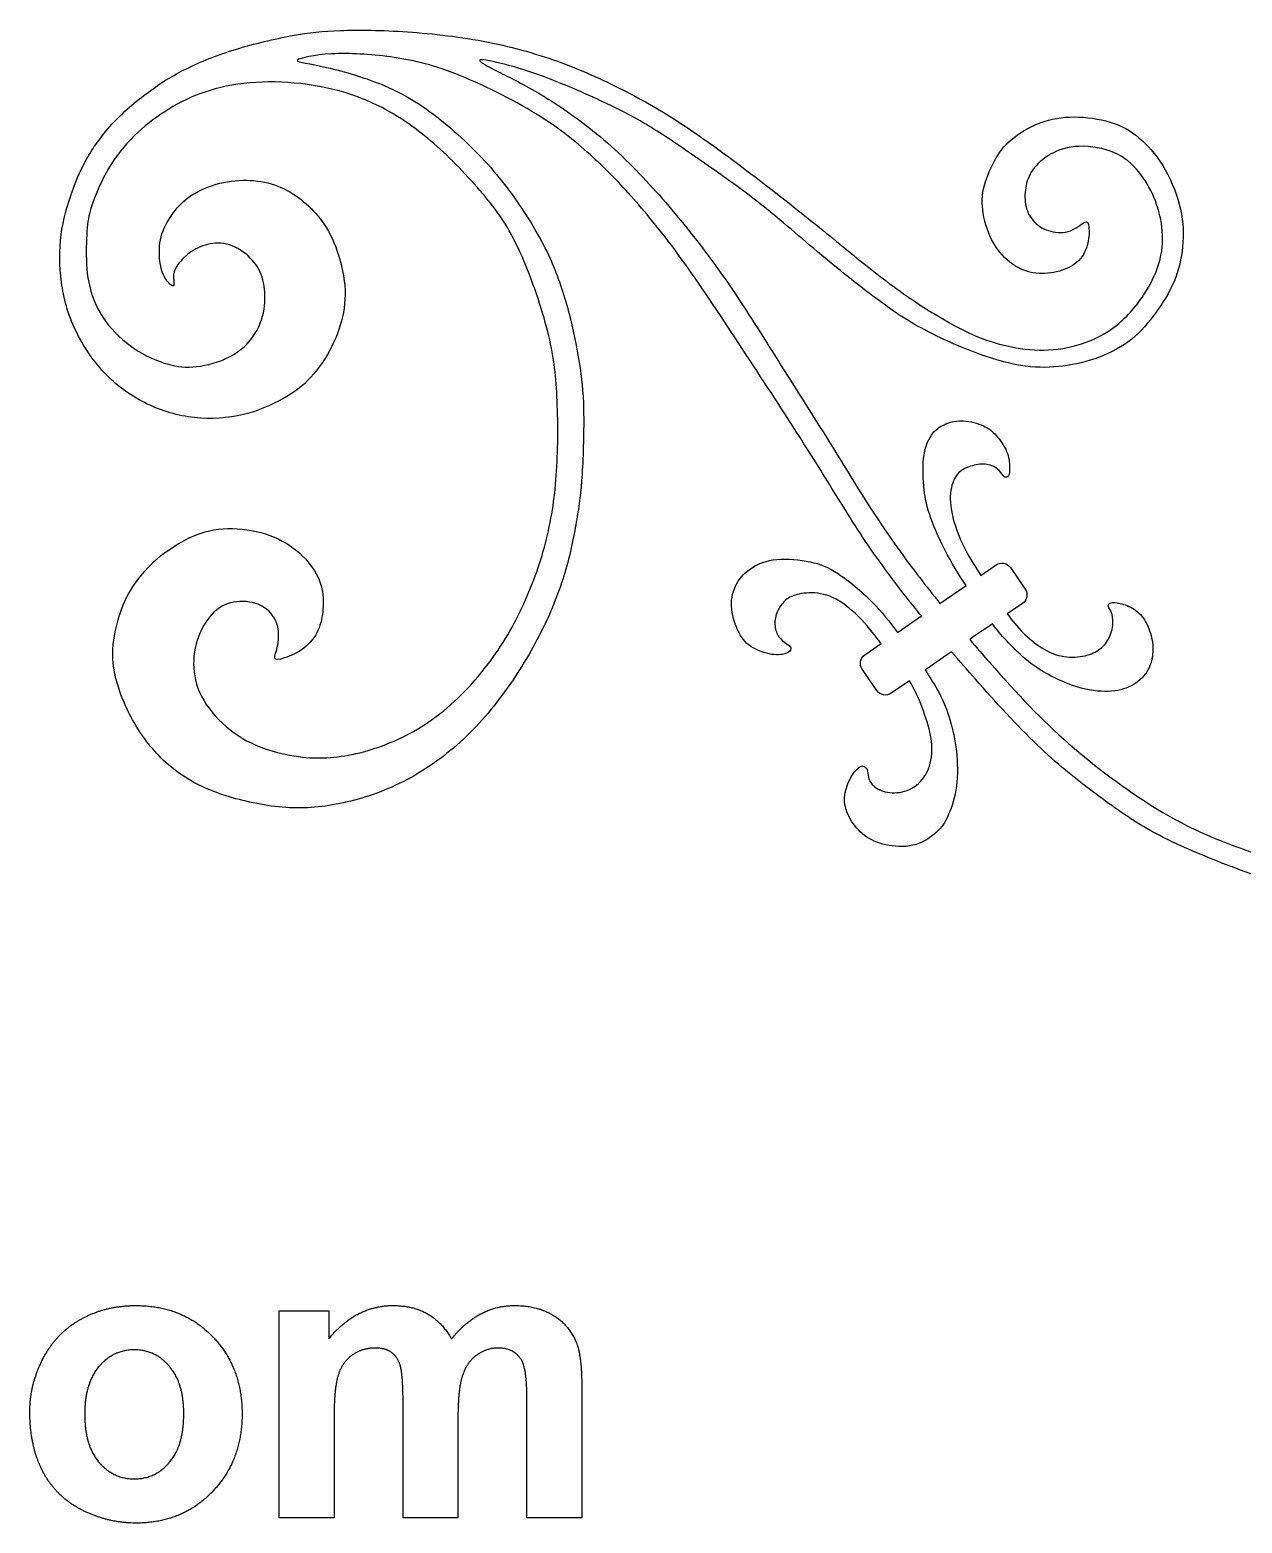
# Model space of a CAD drawing. Header units: millimetres. Extents: x -70 to 70, y -54 to 62.
# Drawn here: x 31.62 to 48.54, y -52.61 to -31.76 of the extents above; entities that cross this region are included whole.
import ezdxf

# ---------------------------------------------------------------- set-up
doc = ezdxf.new("R2010")
doc.units = ezdxf.units.MM
doc.header["$MEASUREMENT"] = 0
doc.layers.add('Default', color=18, linetype='Continuous')

msp = doc.modelspace()

# ---------------------------------------------------------------- linework, layer by layer
at = {"color": 5, "linetype": 'Continuous'}
for p, q in [((45.311, -39.271), (45.515, -39.569)), ((43.733, -40.175), (44.068, -39.945)), ((43.443, -40.986), (43.239, -40.688)), ((43.899, -40.85), (43.645, -41.024))]:
    msp.add_line(p, q, dxfattribs=at)
for points, knots in [([(44.068, -39.945), (44.055, -39.93), (44.045, -39.918), (44.032, -39.902), (43.788, -39.6), (43.562, -39.305), (43.361, -39.013), (43.16, -38.722), (42.985, -38.435), (42.817, -38.164), (42.65, -37.893), (42.49, -37.637), (42.276, -37.304), (42.062, -36.971), (41.793, -36.56), (41.519, -36.143), (41.245, -35.727), (40.966, -35.304), (40.715, -34.958), (40.464, -34.612), (40.241, -34.342), (40.047, -34.121), (39.852, -33.901), (39.685, -33.729), (39.48, -33.541), (39.275, -33.354), (39.032, -33.15), (38.693, -32.941), (38.355, -32.732), (37.92, -32.517), (37.566, -32.379), (37.213, -32.242), (36.939, -32.181), (36.656, -32.142), (36.373, -32.103), (36.079, -32.086), (35.834, -32.099), (35.589, -32.113), (35.392, -32.158), (35.358, -32.185), (35.325, -32.212), (35.456, -32.223), (35.678, -32.269), (35.899, -32.316), (36.211, -32.4), (36.486, -32.508), (36.761, -32.617), (36.998, -32.749), (37.254, -32.942), (37.51, -33.134), (37.785, -33.387), (38.012, -33.64), (38.239, -33.893), (38.419, -34.147), (38.564, -34.375), (38.709, -34.603), (38.82, -34.805), (38.914, -35.026), (39.008, -35.247), (39.086, -35.488), (39.148, -35.726), (39.21, -35.964), (39.256, -36.199), (39.323, -36.617), (39.345, -36.801), (39.351, -37.072), (39.356, -37.343), (39.346, -37.702), (39.33, -37.964), (39.313, -38.227), (39.29, -38.393), (39.255, -38.597), (39.221, -38.801), (39.175, -39.043), (39.103, -39.294), (39.031, -39.545), (38.933, -39.804), (38.803, -40.075), (38.673, -40.347), (38.51, -40.629), (38.321, -40.902), (38.132, -41.174), (37.916, -41.437), (37.673, -41.664), (37.43, -41.892), (37.159, -42.086), (36.605, -42.378), (36.322, -42.478), (36.049, -42.542), (35.777, -42.606), (35.515, -42.635), (35.245, -42.622), (34.976, -42.609), (34.698, -42.554), (34.452, -42.483), (34.206, -42.412), (33.992, -42.326), (33.797, -42.202), (33.602, -42.079), (33.427, -41.919), (33.279, -41.732), (33.13, -41.544), (33.01, -41.329), (32.924, -41.122), (32.838, -40.915), (32.788, -40.716), (32.779, -40.537), (32.77, -40.359), (32.801, -40.2), (32.839, -40.054), (32.877, -39.909), (32.922, -39.776), (33, -39.636), (33.077, -39.496), (33.188, -39.349), (33.428, -39.111), (33.558, -39.02), (33.692, -38.94), (33.827, -38.86), (33.967, -38.791), (34.128, -38.755), (34.29, -38.719), (34.474, -38.716), (34.651, -38.742), (34.828, -38.767), (34.998, -38.82), (35.144, -38.899), (35.29, -38.977), (35.412, -39.081), (35.503, -39.191), (35.595, -39.3), (35.655, -39.416), (35.687, -39.527), (35.718, -39.638), (35.721, -39.745), (35.713, -39.849), (35.705, -39.952), (35.687, -40.053), (35.643, -40.147), (35.6, -40.241), (35.533, -40.327), (35.446, -40.394), (35.36, -40.46), (35.255, -40.506), (35.177, -40.532), (35.1, -40.558), (35.049, -40.564), (35.041, -40.534), (35.032, -40.505), (35.065, -40.44), (35.082, -40.35), (35.1, -40.26), (35.101, -40.144), (35.029, -39.942), (34.956, -39.856), (34.855, -39.804), (34.753, -39.752), (34.624, -39.734), (34.507, -39.747), (34.391, -39.76), (34.287, -39.804), (34.196, -39.889), (34.104, -39.974), (34.025, -40.101), (33.974, -40.237), (33.923, -40.373), (33.9, -40.519), (33.919, -40.819), (33.96, -40.973), (34.048, -41.123), (34.136, -41.273), (34.27, -41.419), (34.416, -41.534), (34.561, -41.65), (34.72, -41.735), (34.92, -41.803), (35.12, -41.872), (35.361, -41.924), (35.619, -41.927), (35.878, -41.931), (36.152, -41.886), (36.437, -41.793), (36.722, -41.7), (37.017, -41.559), (37.295, -41.349), (37.573, -41.14), (37.835, -40.861), (38.045, -40.58), (38.254, -40.299), (38.411, -40.015), (38.541, -39.72), (38.671, -39.425), (38.775, -39.119), (38.847, -38.813), (38.919, -38.506), (38.959, -38.199), (38.978, -37.858), (38.997, -37.517), (38.994, -37.142), (38.975, -36.824), (38.957, -36.506), (38.922, -36.245), (38.834, -35.912), (38.745, -35.579), (38.603, -35.174), (38.467, -34.872), (38.331, -34.569), (38.202, -34.37), (38.015, -34.139), (37.828, -33.907), (37.583, -33.643), (37.347, -33.428), (37.11, -33.212), (36.882, -33.045), (36.661, -32.917), (36.44, -32.79), (36.227, -32.702), (36.005, -32.636), (35.783, -32.57), (35.551, -32.527), (35.313, -32.506), (35.075, -32.485), (34.831, -32.486), (34.606, -32.512), (34.382, -32.538), (34.178, -32.589), (33.996, -32.656), (33.814, -32.724), (33.654, -32.809), (33.504, -32.906), (33.353, -33.002), (33.212, -33.111), (33.079, -33.243), (32.946, -33.374), (32.821, -33.53), (32.721, -33.698), (32.621, -33.866), (32.546, -34.046), (32.501, -34.172), (32.456, -34.297), (32.44, -34.368), (32.427, -34.482), (32.415, -34.596), (32.407, -34.753), (32.409, -34.915), (32.411, -35.077), (32.424, -35.245), (32.473, -35.411), (32.522, -35.576), (32.606, -35.741), (32.721, -35.885), (32.836, -36.029), (32.982, -36.153), (33.135, -36.248), (33.288, -36.342), (33.449, -36.407), (33.591, -36.442), (33.732, -36.477), (33.855, -36.481), (34.004, -36.457), (34.152, -36.433), (34.328, -36.381), (34.47, -36.294), (34.613, -36.207), (34.722, -36.084), (34.862, -35.828), (34.892, -35.694), (34.901, -35.567), (34.909, -35.44), (34.896, -35.32), (34.863, -35.217), (34.83, -35.114), (34.777, -35.027), (34.698, -34.949), (34.619, -34.87), (34.514, -34.799), (34.408, -34.766), (34.302, -34.733), (34.196, -34.737), (34.102, -34.759), (34.007, -34.781), (33.925, -34.82), (33.851, -34.876), (33.777, -34.932), (33.711, -35.006), (33.673, -35.064), (33.635, -35.122), (33.625, -35.166), (33.627, -35.218), (33.629, -35.269), (33.643, -35.33), (33.624, -35.337), (33.605, -35.344), (33.551, -35.298), (33.513, -35.235), (33.474, -35.171), (33.449, -35.091), (33.437, -34.989), (33.425, -34.887), (33.425, -34.765), (33.454, -34.653), (33.482, -34.541), (33.54, -34.44), (33.603, -34.349), (33.667, -34.257), (33.736, -34.175), (33.839, -34.101), (33.943, -34.026), (34.081, -33.96), (34.222, -33.919), (34.363, -33.878), (34.507, -33.862), (34.645, -33.864), (34.783, -33.866), (34.915, -33.887), (35.037, -33.928), (35.158, -33.969), (35.269, -34.031), (35.37, -34.105), (35.47, -34.18), (35.561, -34.266), (35.644, -34.366), (35.726, -34.465), (35.801, -34.578), (35.866, -34.733), (35.932, -34.888), (35.988, -35.085), (36.01, -35.266), (36.033, -35.446), (36.021, -35.609), (35.986, -35.768), (35.951, -35.927), (35.891, -36.083), (35.808, -36.237), (35.725, -36.39), (35.617, -36.542), (35.499, -36.66), (35.381, -36.778), (35.253, -36.863), (35.092, -36.946), (34.932, -37.029), (34.739, -37.11), (34.521, -37.152), (34.303, -37.195), (34.06, -37.199), (33.831, -37.165), (33.602, -37.13), (33.386, -37.056), (33.184, -36.948), (32.982, -36.84), (32.793, -36.697), (32.627, -36.512), (32.461, -36.326), (32.317, -36.098), (32.221, -35.874), (32.124, -35.649), (32.076, -35.426), (32.053, -35.203), (32.031, -34.979), (32.036, -34.754), (32.07, -34.545), (32.104, -34.336), (32.169, -34.143), (32.225, -33.988), (32.282, -33.833), (32.329, -33.716), (32.496, -33.423), (32.615, -33.247), (32.767, -33.082), (32.919, -32.916), (33.103, -32.76), (33.276, -32.632), (33.45, -32.504), (33.612, -32.403), (33.807, -32.306), (34.002, -32.209), (34.229, -32.117), (34.49, -32.037), (34.75, -31.957), (35.044, -31.889), (35.282, -31.845), (35.521, -31.802), (35.705, -31.781), (36.211, -31.764), (36.534, -31.767), (36.893, -31.792), (37.251, -31.816), (37.647, -31.862), (38.017, -31.935), (38.386, -32.008), (38.73, -32.108), (39.048, -32.225), (39.366, -32.343), (39.658, -32.479), (39.945, -32.626), (40.231, -32.774), (40.513, -32.934), (40.877, -33.183), (41.241, -33.432), (41.687, -33.77), (42.38, -34.309), (42.628, -34.511), (42.881, -34.717), (43.134, -34.924), (43.393, -35.134), (43.623, -35.307), (43.854, -35.479), (44.057, -35.613), (44.248, -35.729), (44.438, -35.845), (44.617, -35.943), (44.781, -36.017), (44.946, -36.09), (45.097, -36.14), (45.26, -36.176), (45.423, -36.213), (45.599, -36.238), (45.775, -36.235), (45.951, -36.232), (46.128, -36.202), (46.301, -36.146), (46.473, -36.089), (46.642, -36.007), (46.794, -35.885), (46.947, -35.762), (47.083, -35.599), (47.187, -35.438), (47.291, -35.278), (47.361, -35.119), (47.398, -34.966), (47.436, -34.813), (47.44, -34.666), (47.423, -34.521), (47.406, -34.376), (47.367, -34.233), (47.312, -34.101), (47.256, -33.97), (47.184, -33.848), (47.097, -33.742), (47.009, -33.635), (46.905, -33.543), (46.761, -33.48), (46.616, -33.417), (46.431, -33.384), (46.27, -33.39), (46.11, -33.395), (45.975, -33.44), (45.866, -33.501), (45.758, -33.563), (45.675, -33.64), (45.62, -33.72), (45.565, -33.8), (45.536, -33.883), (45.522, -33.969), (45.507, -34.056), (45.507, -34.147), (45.527, -34.23), (45.547, -34.314), (45.588, -34.39), (45.647, -34.45), (45.706, -34.51), (45.783, -34.553), (45.872, -34.576), (45.96, -34.6), (46.059, -34.602), (46.146, -34.569), (46.232, -34.536), (46.305, -34.467), (46.347, -34.448), (46.389, -34.429), (46.399, -34.461), (46.404, -34.518), (46.409, -34.575), (46.409, -34.657), (46.39, -34.742), (46.37, -34.827), (46.331, -34.915), (46.263, -34.984), (46.195, -35.052), (46.097, -35.101), (45.992, -35.132), (45.887, -35.162), (45.774, -35.173), (45.663, -35.16), (45.552, -35.146), (45.441, -35.107), (45.339, -35.036), (45.237, -34.964), (45.143, -34.86), (45.072, -34.736), (45.001, -34.611), (44.952, -34.465), (44.93, -34.329), (44.907, -34.193), (44.912, -34.066), (44.946, -33.933), (44.981, -33.8), (45.046, -33.662), (45.112, -33.55), (45.179, -33.437), (45.248, -33.35), (45.36, -33.265), (45.471, -33.179), (45.625, -33.094), (45.781, -33.043), (45.936, -32.992), (46.093, -32.974), (46.261, -32.981), (46.429, -32.987), (46.609, -33.018), (46.759, -33.071), (46.91, -33.124), (47.031, -33.201), (47.147, -33.308), (47.263, -33.414), (47.376, -33.551), (47.471, -33.719), (47.565, -33.886), (47.643, -34.084), (47.683, -34.268), (47.724, -34.453), (47.727, -34.624), (47.695, -34.957), (47.66, -35.119), (47.595, -35.275), (47.529, -35.43), (47.433, -35.58), (47.334, -35.717), (47.234, -35.853), (47.132, -35.975), (47.002, -36.08), (46.872, -36.184), (46.714, -36.271), (46.383, -36.396), (46.21, -36.435), (46.042, -36.457), (45.874, -36.479), (45.71, -36.483), (45.52, -36.458), (45.33, -36.432), (45.114, -36.377), (44.865, -36.287), (44.615, -36.196), (44.332, -36.069), (44.104, -35.948), (43.877, -35.828), (43.706, -35.714), (43.244, -35.372), (42.954, -35.144), (42.67, -34.907), (42.386, -34.67), (42.108, -34.423), (41.822, -34.197), (41.536, -33.971), (41.241, -33.767), (40.994, -33.594), (40.746, -33.422), (40.546, -33.282), (40.338, -33.153), (40.129, -33.024), (39.912, -32.905), (39.64, -32.777), (39.369, -32.649), (39.042, -32.51), (38.789, -32.416), (38.536, -32.321), (38.356, -32.271), (38.042, -32.194), (37.909, -32.168), (37.9, -32.188), (37.891, -32.207), (38.008, -32.272), (38.165, -32.351), (38.321, -32.431), (38.519, -32.525), (38.764, -32.672), (39.009, -32.819), (39.302, -33.019), (39.581, -33.253), (39.859, -33.487), (40.122, -33.753), (40.364, -34.023), (40.605, -34.293), (40.825, -34.566), (41.018, -34.819), (41.211, -35.073), (41.376, -35.308), (41.556, -35.582), (41.736, -35.855), (41.93, -36.166), (42.152, -36.519), (42.375, -36.872), (42.627, -37.265), (42.886, -37.685), (43.145, -38.105), (43.411, -38.551), (43.778, -39.057), (43.945, -39.288), (44.133, -39.53), (44.325, -39.77)], [41.941873, 41.941873, 41.941873, 41.941873, 41.946752, 41.946752, 41.946752, 41.95163, 41.95163, 41.95163, 41.956508, 41.956508, 41.956508, 41.961386, 41.961386, 41.961386, 41.966264, 41.966264, 41.966264, 41.971142, 41.971142, 41.971142, 41.97602, 41.97602, 41.97602, 41.980898, 41.980898, 41.980898, 41.985776, 41.985776, 41.985776, 41.990654, 41.990654, 41.990654, 41.995532, 41.995532, 41.995532, 42.00041, 42.00041, 42.00041, 42.005288, 42.005288, 42.005288, 42.010166, 42.010166, 42.010166, 42.015044, 42.015044, 42.015044, 42.019922, 42.019922, 42.019922, 42.0248, 42.0248, 42.0248, 42.029678, 42.029678, 42.029678, 42.034556, 42.034556, 42.034556, 42.039434, 42.039434, 42.039434, 42.044313, 42.044313, 42.049191, 42.049191, 42.049191, 42.054069, 42.054069, 42.054069, 42.058947, 42.058947, 42.058947, 42.063825, 42.063825, 42.063825, 42.068703, 42.068703, 42.068703, 42.073581, 42.073581, 42.073581, 42.078459, 42.078459, 42.078459, 42.083337, 42.083337, 42.088215, 42.088215, 42.088215, 42.093093, 42.093093, 42.093093, 42.097971, 42.097971, 42.097971, 42.102849, 42.102849, 42.102849, 42.107727, 42.107727, 42.107727, 42.112605, 42.112605, 42.112605, 42.117483, 42.117483, 42.117483, 42.122361, 42.122361, 42.122361, 42.127239, 42.127239, 42.127239, 42.132117, 42.132117, 42.136995, 42.136995, 42.136995, 42.141874, 42.141874, 42.141874, 42.146752, 42.146752, 42.146752, 42.15163, 42.15163, 42.15163, 42.156508, 42.156508, 42.156508, 42.161386, 42.161386, 42.161386, 42.166264, 42.166264, 42.166264, 42.171142, 42.171142, 42.171142, 42.17602, 42.17602, 42.17602, 42.180898, 42.180898, 42.180898, 42.185776, 42.185776, 42.185776, 42.190654, 42.190654, 42.190654, 42.195532, 42.195532, 42.20041, 42.20041, 42.20041, 42.205288, 42.205288, 42.205288, 42.210166, 42.210166, 42.210166, 42.215044, 42.215044, 42.215044, 42.219922, 42.219922, 42.2248, 42.2248, 42.2248, 42.229678, 42.229678, 42.229678, 42.234556, 42.234556, 42.234556, 42.239435, 42.239435, 42.239435, 42.244313, 42.244313, 42.244313, 42.249191, 42.249191, 42.249191, 42.254069, 42.254069, 42.254069, 42.258947, 42.258947, 42.258947, 42.263825, 42.263825, 42.263825, 42.268703, 42.268703, 42.268703, 42.273581, 42.273581, 42.273581, 42.278459, 42.278459, 42.278459, 42.283337, 42.283337, 42.283337, 42.288215, 42.288215, 42.288215, 42.293093, 42.293093, 42.293093, 42.297971, 42.297971, 42.297971, 42.302849, 42.302849, 42.302849, 42.307727, 42.307727, 42.307727, 42.312605, 42.312605, 42.312605, 42.317483, 42.317483, 42.317483, 42.322361, 42.322361, 42.322361, 42.327239, 42.327239, 42.327239, 42.332117, 42.332117, 42.332117, 42.336996, 42.336996, 42.336996, 42.341874, 42.341874, 42.341874, 42.346752, 42.346752, 42.346752, 42.35163, 42.35163, 42.35163, 42.356508, 42.356508, 42.356508, 42.361386, 42.361386, 42.361386, 42.366264, 42.366264, 42.366264, 42.371142, 42.371142, 42.371142, 42.37602, 42.37602, 42.37602, 42.380898, 42.380898, 42.385776, 42.385776, 42.385776, 42.390654, 42.390654, 42.390654, 42.395532, 42.395532, 42.395532, 42.40041, 42.40041, 42.40041, 42.405288, 42.405288, 42.405288, 42.410166, 42.410166, 42.410166, 42.415044, 42.415044, 42.415044, 42.419922, 42.419922, 42.419922, 42.4248, 42.4248, 42.4248, 42.429678, 42.429678, 42.429678, 42.434557, 42.434557, 42.434557, 42.439435, 42.439435, 42.439435, 42.444313, 42.444313, 42.444313, 42.449191, 42.449191, 42.449191, 42.454069, 42.454069, 42.454069, 42.458947, 42.458947, 42.458947, 42.463825, 42.463825, 42.463825, 42.468703, 42.468703, 42.468703, 42.473581, 42.473581, 42.473581, 42.478459, 42.478459, 42.478459, 42.483337, 42.483337, 42.483337, 42.488215, 42.488215, 42.488215, 42.493093, 42.493093, 42.493093, 42.497971, 42.497971, 42.497971, 42.502849, 42.502849, 42.502849, 42.507727, 42.507727, 42.507727, 42.512605, 42.512605, 42.512605, 42.517483, 42.517483, 42.517483, 42.522361, 42.522361, 42.522361, 42.52724, 42.52724, 42.52724, 42.532118, 42.532118, 42.532118, 42.536996, 42.536996, 42.536996, 42.541874, 42.541874, 42.541874, 42.546752, 42.546752, 42.55163, 42.55163, 42.55163, 42.556508, 42.556508, 42.556508, 42.561386, 42.561386, 42.561386, 42.566264, 42.566264, 42.566264, 42.571142, 42.571142, 42.571142, 42.57602, 42.57602, 42.580898, 42.580898, 42.580898, 42.585776, 42.585776, 42.585776, 42.590654, 42.590654, 42.590654, 42.595532, 42.595532, 42.595532, 42.60041, 42.60041, 42.60041, 42.605288, 42.605288, 42.610166, 42.610166, 42.610166, 42.615044, 42.615044, 42.615044, 42.619922, 42.619922, 42.619922, 42.624801, 42.624801, 42.624801, 42.629679, 42.629679, 42.629679, 42.634557, 42.634557, 42.634557, 42.639435, 42.639435, 42.639435, 42.644313, 42.644313, 42.644313, 42.649191, 42.649191, 42.649191, 42.654069, 42.654069, 42.654069, 42.658947, 42.658947, 42.658947, 42.663825, 42.663825, 42.663825, 42.668703, 42.668703, 42.668703, 42.673581, 42.673581, 42.673581, 42.678459, 42.678459, 42.678459, 42.683337, 42.683337, 42.683337, 42.688215, 42.688215, 42.688215, 42.693093, 42.693093, 42.693093, 42.697971, 42.697971, 42.697971, 42.702849, 42.702849, 42.702849, 42.707727, 42.707727, 42.707727, 42.712605, 42.712605, 42.712605, 42.717483, 42.717483, 42.717483, 42.722362, 42.722362, 42.722362, 42.72724, 42.72724, 42.72724, 42.732118, 42.732118, 42.732118, 42.736996, 42.736996, 42.736996, 42.741874, 42.741874, 42.741874, 42.746752, 42.746752, 42.746752, 42.75163, 42.75163, 42.75163, 42.756508, 42.756508, 42.756508, 42.761386, 42.761386, 42.761386, 42.766264, 42.766264, 42.766264, 42.771142, 42.771142, 42.771142, 42.77602, 42.77602, 42.77602, 42.780898, 42.780898, 42.780898, 42.785776, 42.785776, 42.785776, 42.790654, 42.790654, 42.790654, 42.795532, 42.795532, 42.795532, 42.80041, 42.80041, 42.80041, 42.805288, 42.805288, 42.810166, 42.810166, 42.810166, 42.815044, 42.815044, 42.815044, 42.819923, 42.819923, 42.819923, 42.824801, 42.824801, 42.829679, 42.829679, 42.829679, 42.834557, 42.834557, 42.834557, 42.839435, 42.839435, 42.839435, 42.844313, 42.844313, 42.844313, 42.849191, 42.849191, 42.854069, 42.854069, 42.854069, 42.858947, 42.858947, 42.858947, 42.863825, 42.863825, 42.863825, 42.868703, 42.868703, 42.868703, 42.873581, 42.873581, 42.873581, 42.878459, 42.878459, 42.878459, 42.883337, 42.883337, 42.888215, 42.888215, 42.888215, 42.893093, 42.893093, 42.893093, 42.897971, 42.897971, 42.897971, 42.902849, 42.902849, 42.902849, 42.907727, 42.907727, 42.907727, 42.912605, 42.912605, 42.912605, 42.917484, 42.917484, 42.917484, 42.922362, 42.922362, 42.922362, 42.92724, 42.92724, 42.92724, 42.932118, 42.932118, 42.932118, 42.941873, 42.941873, 42.941873, 42.941873]), ([(57.957, -37.401), (58.111, -37.282), (58.301, -37.073), (58.567, -36.861), (58.833, -36.649), (59.145, -36.403), (59.604, -36.052), (60.063, -35.701), (60.669, -35.245), (61.144, -34.907), (61.619, -34.569), (61.965, -34.348), (62.275, -34.17), (62.585, -33.991), (62.859, -33.854), (63.138, -33.728), (63.418, -33.603), (63.701, -33.489), (64.951, -33.089), (66.01, -32.974), (67.195, -33.079), (68.002, -33.269), (68.879, -33.738), (69.287, -34.038), (69.511, -34.291), (69.735, -34.544), (70.022, -34.964), (70.227, -35.547), (70.297, -36.162), (70.281, -36.398), (70.192, -36.817), (70.1, -37.031), (69.785, -37.582), (69.36, -37.972), (69.162, -38.125), (68.773, -38.343), (68.583, -38.408), (68.414, -38.438), (68.244, -38.469), (68.094, -38.467), (67.909, -38.439), (67.723, -38.412), (67.502, -38.36), (67.303, -38.268), (67.103, -38.177), (66.926, -38.045), (66.754, -37.851), (66.581, -37.657), (66.413, -37.401), (66.322, -37.17), (66.232, -36.939), (66.219, -36.734), (66.224, -36.532), (66.229, -36.329), (66.252, -36.129), (66.304, -35.966), (66.356, -35.804), (66.436, -35.68), (66.536, -35.557), (66.636, -35.434), (66.756, -35.311), (66.895, -35.211), (67.033, -35.111), (67.192, -35.033), (67.363, -34.989), (67.534, -34.945), (67.718, -34.935), (67.877, -34.957), (68.036, -34.98), (68.17, -35.034), (68.287, -35.107), (68.404, -35.18), (68.505, -35.271), (68.575, -35.363), (68.646, -35.455), (68.686, -35.549), (68.716, -35.658), (68.746, -35.767), (68.766, -35.891), (68.764, -35.999), (68.761, -36.106), (68.735, -36.197), (68.689, -36.292), (68.643, -36.387), (68.576, -36.487), (68.505, -36.554), (68.434, -36.621), (68.358, -36.655), (68.266, -36.67), (68.175, -36.684), (68.069, -36.678), (68.028, -36.666), (67.987, -36.654), (68.011, -36.635), (68.049, -36.603), (68.086, -36.57), (68.136, -36.524), (68.171, -36.474), (68.205, -36.425), (68.224, -36.371), (68.222, -36.308), (68.22, -36.244), (68.197, -36.171), (68.148, -36.091), (68.099, -36.012), (68.024, -35.927), (67.944, -35.876), (67.865, -35.825), (67.78, -35.807), (67.68, -35.81), (67.58, -35.813), (67.465, -35.836), (67.368, -35.892), (67.272, -35.948), (67.194, -36.038), (67.137, -36.158), (67.081, -36.279), (67.045, -36.43), (67.045, -36.589), (67.045, -36.747), (67.08, -36.913), (67.165, -37.081), (67.25, -37.248), (67.384, -37.417), (67.543, -37.535), (67.702, -37.653), (67.886, -37.721), (68.076, -37.75), (68.267, -37.779), (68.464, -37.769), (68.673, -37.691), (68.883, -37.613), (69.104, -37.467), (69.277, -37.292), (69.451, -37.117), (69.576, -36.912), (69.659, -36.735), (69.743, -36.558), (69.785, -36.408), (69.801, -36.245), (69.818, -36.082), (69.809, -35.906), (69.788, -35.738), (69.768, -35.571), (69.734, -35.412), (69.599, -35.088), (69.497, -34.922), (69.379, -34.759), (69.26, -34.596), (69.125, -34.436), (68.953, -34.295), (68.781, -34.155), (68.572, -34.034), (68.303, -33.913), (68.033, -33.793), (67.702, -33.673), (67.36, -33.588), (67.018, -33.503), (66.664, -33.452), (66.303, -33.448), (65.942, -33.445), (65.574, -33.488), (65.246, -33.548), (64.919, -33.609), (64.633, -33.687), (63.966, -33.899), (63.584, -34.033), (63.163, -34.222), (62.741, -34.412), (62.28, -34.657), (61.855, -34.91), (61.431, -35.163), (61.044, -35.424), (60.569, -35.761), (60.095, -36.099), (59.532, -36.513), (59.062, -36.862), (58.593, -37.212), (58.216, -37.497), (58.112, -37.654), (58.386, -37.526), (58.716, -37.371), (59.046, -37.216), (59.433, -37.035), (59.833, -36.877), (60.233, -36.719), (60.645, -36.585), (61.027, -36.497), (61.408, -36.409), (61.757, -36.367), (62.091, -36.364), (62.425, -36.36), (62.743, -36.395), (62.972, -36.442), (63.201, -36.489), (63.342, -36.548), (63.544, -36.678), (63.746, -36.807), (64.01, -37.008), (64.167, -37.2), (64.325, -37.393), (64.376, -37.578), (64.416, -37.746), (64.457, -37.914), (64.486, -38.065), (64.486, -38.217), (64.487, -38.369), (64.46, -38.522), (64.408, -38.656), (64.356, -38.789), (64.28, -38.903), (64.135, -39.023), (63.991, -39.142), (63.778, -39.268), (63.573, -39.37), (63.369, -39.472), (63.174, -39.552), (63.002, -39.625), (62.831, -39.699), (62.684, -39.766), (62.585, -39.849), (62.485, -39.931), (62.431, -40.027), (62.399, -40.12), (62.366, -40.213), (62.355, -40.303), (62.376, -40.399), (62.397, -40.496), (62.45, -40.6), (62.517, -40.682), (62.584, -40.764), (62.664, -40.825), (62.779, -40.857), (62.894, -40.89), (63.044, -40.894), (63.189, -40.866), (63.334, -40.838), (63.475, -40.778), (63.589, -40.703), (63.703, -40.629), (63.789, -40.541), (63.872, -40.459), (63.956, -40.377), (64.036, -40.3), (64.153, -40.181), (64.189, -40.137), (64.223, -40.113), (64.258, -40.088), (64.291, -40.083), (64.315, -40.095), (64.338, -40.107), (64.353, -40.137), (64.349, -40.19), (64.344, -40.243), (64.321, -40.318), (64.282, -40.424), (64.242, -40.53), (64.186, -40.667), (64.082, -40.795), (63.979, -40.923), (63.828, -41.043), (63.643, -41.132), (63.458, -41.22), (63.239, -41.278), (63.03, -41.272), (62.821, -41.266), (62.621, -41.197), (62.253, -41.005), (61.935, -40.646), (61.817, -39.803), (62.154, -39.325), (62.453, -39.064), (62.606, -38.939), (63.008, -38.686), (63.259, -38.56), (63.434, -38.446), (63.609, -38.332), (63.71, -38.231), (63.77, -38.127), (63.83, -38.023), (63.848, -37.916), (63.844, -37.799), (63.84, -37.681), (63.812, -37.553), (63.747, -37.427), (63.682, -37.301), (63.578, -37.177), (63.445, -37.063), (63.312, -36.95), (63.149, -36.848), (62.957, -36.782), (62.765, -36.716), (62.544, -36.687), (62.279, -36.676), (62.013, -36.664), (61.704, -36.67), (61.409, -36.716), (61.114, -36.762), (60.834, -36.849), (60.403, -37.012), (59.972, -37.176), (59.391, -37.417), (58.909, -37.626), (58.427, -37.836), (58.045, -38.015), (57.832, -38.122), (57.62, -38.228), (57.578, -38.263), (57.548, -38.311), (57.518, -38.36), (57.499, -38.422), (57.48, -38.548), (57.461, -38.675), (57.44, -38.867), (57.379, -39.114), (57.317, -39.36), (57.213, -39.662), (57.08, -39.972), (56.947, -40.282), (56.784, -40.601), (56.603, -40.884), (56.422, -41.167), (56.222, -41.415), (56.019, -41.656), (55.816, -41.897), (55.61, -42.13), (55.322, -42.383), (55.033, -42.635), (54.662, -42.906), (54.367, -43.094), (54.072, -43.282), (53.854, -43.388), (53.629, -43.479), (53.404, -43.571), (53.172, -43.649), (52.831, -43.731), (52.49, -43.814), (52.04, -43.902), (51.664, -43.951), (51.288, -44), (50.986, -44.01), (50.706, -43.996), (50.426, -43.981), (50.169, -43.942), (49.889, -43.886), (49.609, -43.83), (49.307, -43.756), (48.971, -43.649), (48.635, -43.541), (48.266, -43.4), (47.959, -43.271), (47.652, -43.143), (47.407, -43.027), (47.168, -42.886), (46.93, -42.745), (46.697, -42.577), (46.454, -42.394), (46.211, -42.21), (45.957, -42.009), (45.681, -41.744), (45.404, -41.478), (45.103, -41.148), (44.821, -40.829), (44.707, -40.7), (44.596, -40.572), (44.488, -40.446)], [32.0828991, 32.0828991, 32.0828991, 32.0828991, 32.0893094, 32.0893094, 32.0893094, 32.0957196, 32.0957196, 32.0957196, 32.1021299, 32.1021299, 32.1021299, 32.1085401, 32.1085401, 32.1085401, 32.1149504, 32.1149504, 32.1149504, 32.1213606, 32.1213606, 32.1341812, 32.1405914, 32.1534119, 32.1534119, 32.1598222, 32.1598222, 32.1598222, 32.1662324, 32.1726427, 32.1726427, 32.1790529, 32.1790529, 32.1854632, 32.1854632, 32.1918735, 32.1982837, 32.1982837, 32.204694, 32.204694, 32.204694, 32.2111042, 32.2111042, 32.2111042, 32.2175145, 32.2175145, 32.2175145, 32.2239247, 32.2239247, 32.2239247, 32.230335, 32.230335, 32.230335, 32.2367453, 32.2367453, 32.2367453, 32.2431555, 32.2431555, 32.2431555, 32.2495658, 32.2495658, 32.2495658, 32.255976, 32.255976, 32.255976, 32.2623863, 32.2623863, 32.2623863, 32.2687965, 32.2687965, 32.2687965, 32.2752068, 32.2752068, 32.2752068, 32.2816171, 32.2816171, 32.2816171, 32.2880273, 32.2880273, 32.2880273, 32.2944376, 32.2944376, 32.2944376, 32.3008478, 32.3008478, 32.3008478, 32.3072581, 32.3072581, 32.3072581, 32.3136683, 32.3136683, 32.3136683, 32.3200786, 32.3200786, 32.3200786, 32.3264888, 32.3264888, 32.3264888, 32.3328991, 32.3328991, 32.3328991, 32.3393094, 32.3393094, 32.3393094, 32.3457196, 32.3457196, 32.3457196, 32.3521299, 32.3521299, 32.3521299, 32.3585401, 32.3585401, 32.3585401, 32.3649504, 32.3649504, 32.3649504, 32.3713606, 32.3713606, 32.3713606, 32.3777709, 32.3777709, 32.3777709, 32.3841812, 32.3841812, 32.3841812, 32.3905914, 32.3905914, 32.3905914, 32.3970017, 32.3970017, 32.3970017, 32.4034119, 32.4034119, 32.4034119, 32.4098222, 32.4098222, 32.4098222, 32.4162324, 32.4162324, 32.4162324, 32.4226427, 32.4226427, 32.4226427, 32.4290529, 32.4290529, 32.4290529, 32.4354632, 32.4354632, 32.4418735, 32.4418735, 32.4418735, 32.4482837, 32.4482837, 32.4482837, 32.454694, 32.454694, 32.454694, 32.4611042, 32.4611042, 32.4611042, 32.4675145, 32.4675145, 32.4675145, 32.4739247, 32.4739247, 32.4739247, 32.480335, 32.480335, 32.4867453, 32.4867453, 32.4867453, 32.4931555, 32.4931555, 32.4931555, 32.4995658, 32.4995658, 32.4995658, 32.505976, 32.505976, 32.505976, 32.5123863, 32.5123863, 32.5187965, 32.5187965, 32.5187965, 32.5252068, 32.5252068, 32.5252068, 32.5316171, 32.5316171, 32.5316171, 32.5380273, 32.5380273, 32.5380273, 32.5444376, 32.5444376, 32.5444376, 32.5508478, 32.5508478, 32.5508478, 32.5572581, 32.5572581, 32.5572581, 32.5636683, 32.5636683, 32.5636683, 32.5700786, 32.5700786, 32.5700786, 32.5764888, 32.5764888, 32.5764888, 32.5828991, 32.5828991, 32.5828991, 32.5893094, 32.5893094, 32.5893094, 32.5957196, 32.5957196, 32.5957196, 32.6021299, 32.6021299, 32.6021299, 32.6085401, 32.6085401, 32.6085401, 32.6149504, 32.6149504, 32.6149504, 32.6213606, 32.6213606, 32.6213606, 32.6277709, 32.6277709, 32.6277709, 32.6341812, 32.6341812, 32.6341812, 32.6405914, 32.6405914, 32.6405914, 32.6470017, 32.6470017, 32.6470017, 32.6534119, 32.6534119, 32.6598222, 32.6598222, 32.6598222, 32.6662324, 32.6662324, 32.6662324, 32.6726427, 32.6726427, 32.6726427, 32.6790529, 32.6790529, 32.6790529, 32.6854632, 32.6854632, 32.6854632, 32.6918735, 32.6918735, 32.6918735, 32.6982837, 32.6982837, 32.6982837, 32.704694, 32.704694, 32.7111042, 32.7175145, 32.730335, 32.730335, 32.7367453, 32.7367453, 32.7431555, 32.7431555, 32.7431555, 32.7495658, 32.7495658, 32.7495658, 32.755976, 32.755976, 32.755976, 32.7623863, 32.7623863, 32.7623863, 32.7687965, 32.7687965, 32.7687965, 32.7752068, 32.7752068, 32.7752068, 32.7816171, 32.7816171, 32.7816171, 32.7880273, 32.7880273, 32.7880273, 32.7944376, 32.7944376, 32.7944376, 32.8008478, 32.8008478, 32.8008478, 32.8072581, 32.8072581, 32.8072581, 32.8136683, 32.8136683, 32.8136683, 32.8200786, 32.8200786, 32.8200786, 32.8264888, 32.8264888, 32.8264888, 32.8328991, 32.8328991, 32.8328991, 32.8393094, 32.8393094, 32.8393094, 32.8457196, 32.8457196, 32.8457196, 32.8521299, 32.8521299, 32.8521299, 32.8585401, 32.8585401, 32.8585401, 32.8649504, 32.8649504, 32.8649504, 32.8713606, 32.8713606, 32.8713606, 32.8777709, 32.8777709, 32.8777709, 32.8841812, 32.8841812, 32.8841812, 32.8905914, 32.8905914, 32.8905914, 32.8970017, 32.8970017, 32.8970017, 32.9034119, 32.9034119, 32.9034119, 32.9098222, 32.9098222, 32.9098222, 32.9162324, 32.9162324, 32.9162324, 32.9226427, 32.9226427, 32.9226427, 32.9290529, 32.9290529, 32.9290529, 32.9418735, 32.9418735, 32.9418735, 32.9418735]), ([(44.689, -39.52), (44.588, -39.363), (44.486, -39.205), (44.396, -39.032), (44.307, -38.859), (44.229, -38.67), (44.18, -38.522), (44.131, -38.375), (44.111, -38.268), (44.099, -38.131), (44.087, -37.994), (44.083, -37.827), (44.104, -37.694), (44.126, -37.561), (44.173, -37.463), (44.226, -37.396), (44.28, -37.329), (44.339, -37.293), (44.409, -37.265), (44.48, -37.237), (44.562, -37.217), (44.655, -37.222), (44.749, -37.227), (44.854, -37.257), (44.931, -37.292), (45.008, -37.326), (45.056, -37.365), (45.11, -37.426), (45.164, -37.486), (45.223, -37.569), (45.256, -37.648), (45.289, -37.727), (45.297, -37.804), (45.298, -37.862), (45.299, -37.921), (45.295, -37.961), (45.282, -37.985), (45.269, -38.008), (45.248, -38.016), (45.229, -38.006), (45.21, -37.996), (45.194, -37.968), (45.171, -37.939), (45.147, -37.909), (45.115, -37.877), (45.066, -37.856), (45.018, -37.834), (44.951, -37.822), (44.882, -37.828), (44.813, -37.834), (44.741, -37.857), (44.682, -37.884), (44.623, -37.912), (44.577, -37.944), (44.54, -38.006), (44.503, -38.068), (44.474, -38.16), (44.47, -38.271), (44.466, -38.382), (44.488, -38.512), (44.525, -38.641), (44.563, -38.77), (44.616, -38.898), (44.68, -39.021), (44.745, -39.144), (44.821, -39.261), (44.896, -39.379)], [43.941873, 43.941873, 43.941873, 43.941873, 43.985352, 43.985352, 43.985352, 44.028831, 44.028831, 44.028831, 44.072309, 44.072309, 44.072309, 44.115788, 44.115788, 44.115788, 44.159266, 44.159266, 44.159266, 44.202745, 44.202745, 44.202745, 44.246223, 44.246223, 44.246223, 44.289702, 44.289702, 44.289702, 44.33318, 44.33318, 44.33318, 44.376659, 44.376659, 44.376659, 44.420138, 44.420138, 44.420138, 44.463616, 44.463616, 44.463616, 44.507095, 44.507095, 44.507095, 44.550573, 44.550573, 44.550573, 44.594052, 44.594052, 44.594052, 44.63753, 44.63753, 44.63753, 44.681009, 44.681009, 44.681009, 44.724487, 44.724487, 44.724487, 44.767966, 44.767966, 44.767966, 44.811445, 44.811445, 44.811445, 44.854923, 44.854923, 44.854923, 44.941873, 44.941873, 44.941873, 44.941873]), ([(44.742, -40.273), (44.835, -40.384), (44.927, -40.49), (45.015, -40.591), (45.415, -41.05), (45.748, -41.399), (46.125, -41.729), (46.503, -42.06), (46.925, -42.371), (47.297, -42.603), (47.669, -42.836), (47.99, -42.989), (48.368, -43.131), (48.746, -43.274), (49.182, -43.407), (49.582, -43.502), (49.982, -43.596), (50.346, -43.652), (50.693, -43.673), (51.04, -43.693), (51.371, -43.677), (51.672, -43.648), (51.974, -43.618), (52.246, -43.575), (52.576, -43.486), (52.906, -43.396), (53.294, -43.261), (53.635, -43.106), (53.975, -42.951), (54.267, -42.776), (54.614, -42.504), (54.961, -42.233), (55.364, -41.864), (55.668, -41.542), (55.971, -41.221), (56.176, -40.946), (56.354, -40.663), (56.532, -40.38), (56.685, -40.087), (56.802, -39.812), (56.92, -39.538), (57.002, -39.281), (57.056, -39.068), (57.11, -38.854), (57.135, -38.684), (57.15, -38.581), (57.164, -38.478), (57.167, -38.442), (57.156, -38.429), (57.146, -38.417), (57.121, -38.429), (57.07, -38.458), (57.019, -38.486), (56.941, -38.533), (56.722, -38.644), (56.503, -38.756), (56.141, -38.933), (55.788, -39.102), (55.596, -39.193), (55.407, -39.282), (55.217, -39.368)], [25.941873, 25.941873, 25.941873, 25.941873, 25.989493, 25.989493, 25.989493, 26.037112, 26.037112, 26.037112, 26.084731, 26.084731, 26.084731, 26.13235, 26.13235, 26.13235, 26.179969, 26.179969, 26.179969, 26.227588, 26.227588, 26.227588, 26.275207, 26.275207, 26.275207, 26.322826, 26.322826, 26.322826, 26.370445, 26.370445, 26.370445, 26.418064, 26.418064, 26.418064, 26.465683, 26.465683, 26.465683, 26.513302, 26.513302, 26.513302, 26.560921, 26.560921, 26.560921, 26.60854, 26.60854, 26.60854, 26.656159, 26.656159, 26.656159, 26.703778, 26.703778, 26.703778, 26.751397, 26.751397, 26.751397, 26.799016, 26.799016, 26.799016, 26.846635, 26.846635, 26.846635, 26.941873, 26.941873, 26.941873, 26.941873]), ([(43.506, -40.33), (43.495, -40.315), (43.481, -40.298), (43.465, -40.277), (43.404, -40.198), (43.301, -40.066), (43.188, -39.953), (43.075, -39.84), (42.953, -39.744), (42.834, -39.69), (42.714, -39.635), (42.598, -39.62), (42.498, -39.623), (42.398, -39.626), (42.315, -39.646), (42.253, -39.674), (42.192, -39.701), (42.153, -39.736), (42.117, -39.782), (42.082, -39.828), (42.048, -39.886), (42.017, -40.008), (42.018, -40.073), (42.031, -40.129), (42.044, -40.184), (42.068, -40.23), (42.136, -40.302), (42.179, -40.328), (42.207, -40.349), (42.234, -40.37), (42.245, -40.386), (42.244, -40.406), (42.242, -40.425), (42.228, -40.448), (42.185, -40.465), (42.142, -40.483), (42.07, -40.494), (41.977, -40.481), (41.884, -40.467), (41.771, -40.428), (41.687, -40.372), (41.604, -40.317), (41.551, -40.245), (41.505, -40.147), (41.459, -40.049), (41.42, -39.924), (41.415, -39.808), (41.41, -39.692), (41.439, -39.584), (41.489, -39.494), (41.539, -39.404), (41.611, -39.332), (41.702, -39.273), (41.792, -39.215), (41.902, -39.17), (42.046, -39.157), (42.191, -39.143), (42.371, -39.16), (42.514, -39.19), (42.657, -39.22), (42.763, -39.261), (42.907, -39.357), (43.05, -39.452), (43.229, -39.6), (43.373, -39.746), (43.517, -39.891), (43.625, -40.033), (43.733, -40.175)], [39.941873, 39.941873, 39.941873, 39.941873, 40.025132, 40.025132, 40.025132, 40.066802, 40.066802, 40.066802, 40.108472, 40.108472, 40.108472, 40.150142, 40.150142, 40.150142, 40.191812, 40.191812, 40.191812, 40.233482, 40.233482, 40.233482, 40.275152, 40.275152, 40.316822, 40.316822, 40.316822, 40.358492, 40.358492, 40.400162, 40.400162, 40.400162, 40.441832, 40.441832, 40.441832, 40.483503, 40.483503, 40.483503, 40.525173, 40.525173, 40.525173, 40.566843, 40.566843, 40.566843, 40.608513, 40.608513, 40.608513, 40.650183, 40.650183, 40.650183, 40.691853, 40.691853, 40.691853, 40.733523, 40.733523, 40.733523, 40.775193, 40.775193, 40.775193, 40.816863, 40.816863, 40.816863, 40.858533, 40.858533, 40.858533, 40.900203, 40.900203, 40.900203, 40.941873, 40.941873, 40.941873, 40.941873]), ([(45.263, -39.916), (45.333, -40.006), (45.402, -40.096), (45.483, -40.178), (45.564, -40.26), (45.656, -40.333), (45.745, -40.39), (45.834, -40.446), (45.92, -40.485), (46.019, -40.504), (46.117, -40.524), (46.228, -40.524), (46.318, -40.508), (46.408, -40.492), (46.477, -40.46), (46.536, -40.42), (46.595, -40.38), (46.644, -40.331), (46.679, -40.266), (46.714, -40.202), (46.736, -40.123), (46.74, -40.054), (46.745, -39.986), (46.732, -39.928), (46.716, -39.891), (46.7, -39.853), (46.681, -39.836), (46.676, -39.817), (46.67, -39.798), (46.677, -39.778), (46.696, -39.767), (46.716, -39.755), (46.748, -39.752), (46.799, -39.761), (46.851, -39.77), (46.923, -39.79), (46.988, -39.824), (47.054, -39.858), (47.113, -39.905), (47.162, -39.973), (47.211, -40.041), (47.249, -40.129), (47.272, -40.216), (47.295, -40.303), (47.303, -40.39), (47.294, -40.477), (47.285, -40.564), (47.261, -40.652), (47.211, -40.729), (47.16, -40.807), (47.084, -40.873), (46.994, -40.92), (46.904, -40.967), (46.801, -40.994), (46.674, -40.998), (46.547, -41.003), (46.398, -40.984), (46.237, -40.934), (46.077, -40.884), (45.906, -40.803), (45.772, -40.725), (45.638, -40.646), (45.542, -40.57), (45.449, -40.484), (45.355, -40.398), (45.264, -40.303), (45.2, -40.23), (45.135, -40.158), (45.096, -40.107), (45.058, -40.057)], [24, 24, 24, 24, 24.041667, 24.041667, 24.041667, 24.083334, 24.083334, 24.083334, 24.125001, 24.125001, 24.125001, 24.166668, 24.166668, 24.166668, 24.208335, 24.208335, 24.208335, 24.250002, 24.250002, 24.250002, 24.29167, 24.29167, 24.29167, 24.333337, 24.333337, 24.333337, 24.375004, 24.375004, 24.375004, 24.416671, 24.416671, 24.416671, 24.458338, 24.458338, 24.458338, 24.500005, 24.500005, 24.500005, 24.541672, 24.541672, 24.541672, 24.583339, 24.583339, 24.583339, 24.625006, 24.625006, 24.625006, 24.666673, 24.666673, 24.666673, 24.70834, 24.70834, 24.70834, 24.750007, 24.750007, 24.750007, 24.791674, 24.791674, 24.791674, 24.833341, 24.833341, 24.833341, 24.875009, 24.875009, 24.875009, 24.916676, 24.916676, 24.916676, 25, 25, 25, 25]), ([(44.488, -40.446), (44.488, -40.446), (44.119, -40.699), (44.12, -40.699), (44.189, -40.808), (44.259, -40.916), (44.317, -41.029), (44.375, -41.142), (44.423, -41.259), (44.463, -41.392), (44.503, -41.524), (44.536, -41.673), (44.554, -41.834), (44.572, -41.994), (44.575, -42.168), (44.555, -42.321), (44.535, -42.475), (44.492, -42.609), (44.446, -42.714), (44.401, -42.819), (44.354, -42.896), (44.272, -42.97), (44.19, -43.044), (44.073, -43.116), (43.947, -43.147), (43.821, -43.177), (43.686, -43.165), (43.57, -43.139), (43.453, -43.113), (43.355, -43.073), (43.273, -43.01), (43.19, -42.947), (43.122, -42.862), (43.073, -42.776), (43.025, -42.689), (42.994, -42.601), (42.993, -42.512), (42.991, -42.422), (43.019, -42.332), (43.053, -42.258), (43.086, -42.185), (43.127, -42.128), (43.161, -42.092), (43.194, -42.056), (43.222, -42.04), (43.247, -42.041), (43.272, -42.042), (43.295, -42.059), (43.307, -42.088), (43.318, -42.117), (43.318, -42.157), (43.33, -42.2), (43.341, -42.244), (43.364, -42.29), (43.413, -42.329), (43.462, -42.368), (43.537, -42.4), (43.624, -42.41), (43.711, -42.42), (43.81, -42.408), (43.901, -42.366), (43.991, -42.325), (44.073, -42.252), (44.128, -42.157), (44.182, -42.061), (44.21, -41.941), (44.213, -41.826), (44.217, -41.712), (44.197, -41.602), (44.16, -41.472), (44.122, -41.343), (44.068, -41.193), (44.021, -41.085), (43.975, -40.978), (43.937, -40.914), (43.899, -40.85)], [32.941873, 32.941873, 32.941873, 32.941873, 33.941873, 33.941873, 33.941873, 33.981873, 33.981873, 33.981873, 34.021873, 34.021873, 34.021873, 34.061873, 34.061873, 34.061873, 34.101873, 34.101873, 34.101873, 34.141873, 34.141873, 34.141873, 34.181873, 34.181873, 34.181873, 34.221873, 34.221873, 34.221873, 34.261873, 34.261873, 34.261873, 34.301873, 34.301873, 34.301873, 34.341873, 34.341873, 34.341873, 34.381873, 34.381873, 34.381873, 34.421873, 34.421873, 34.421873, 34.461873, 34.461873, 34.461873, 34.501873, 34.501873, 34.501873, 34.541873, 34.541873, 34.541873, 34.581873, 34.581873, 34.581873, 34.621873, 34.621873, 34.621873, 34.661873, 34.661873, 34.661873, 34.701873, 34.701873, 34.701873, 34.741873, 34.741873, 34.741873, 34.781873, 34.781873, 34.781873, 34.821873, 34.821873, 34.821873, 34.861873, 34.861873, 34.861873, 34.941873, 34.941873, 34.941873, 34.941873])]:
    msp.add_open_spline(points, degree=3, knots=knots, dxfattribs=at)
for points in [[(44.896, -39.379), (44.896, -39.379), (45.11, -39.233), (45.11, -39.233)], [(45.11, -39.233), (45.176, -39.188), (45.266, -39.205), (45.311, -39.271)], [(44.325, -39.77), (44.325, -39.77), (44.689, -39.52), (44.689, -39.52)], [(45.515, -39.569), (45.56, -39.635), (45.543, -39.725), (45.477, -39.77)], [(45.477, -39.77), (45.477, -39.77), (45.263, -39.916), (45.263, -39.916)], [(45.058, -40.057), (45.025, -40.08), (44.741, -40.273), (44.742, -40.273)], [(43.277, -40.487), (43.277, -40.487), (43.506, -40.33), (43.506, -40.33)], [(43.239, -40.688), (43.194, -40.622), (43.211, -40.532), (43.277, -40.487)], [(43.645, -41.024), (43.579, -41.069), (43.488, -41.052), (43.443, -40.986)]]:
    msp.add_open_spline(points, degree=3, dxfattribs=at)
at = {"layer": 'Default', "color": 5}
for p, q in [((35.103, -52.534), (35.103, -49.645)), ((35.103, -49.645), (35.794, -49.645)), ((35.794, -49.645), (35.794, -50.037)), ((39.325, -50.682), (39.325, -52.534)), ((36.831, -52.534), (36.831, -50.951)), ((38.56, -52.534), (38.56, -50.882)), ((35.868, -51.13), (35.868, -52.534)), ((37.597, -51.146), (37.597, -52.534)), ((35.868, -52.534), (35.103, -52.534)), ((37.597, -52.534), (36.831, -52.534)), ((39.325, -52.534), (38.56, -52.534))]:
    msp.add_line(p, q, dxfattribs=at)
for points in [[(32.337, -49.76), (32.679, -49.571), (33.1, -49.571)], [(33.1, -49.571), (33.752, -49.571), (34.168, -50)], [(35.794, -50.037), (36.172, -49.571), (36.693, -49.571)], [(36.693, -49.571), (36.969, -49.571), (37.173, -49.687)], [(37.915, -49.687), (38.135, -49.571), (38.383, -49.571)], [(38.383, -49.571), (38.7, -49.571), (38.919, -49.701)], [(31.808, -50.307), (31.995, -49.949), (32.337, -49.76)], [(37.173, -49.687), (37.376, -49.803), (37.507, -50.037)], [(37.507, -50.037), (37.696, -49.803), (37.915, -49.687)], [(38.919, -49.701), (39.138, -49.831), (39.247, -50.081)], [(34.168, -50), (34.584, -50.428), (34.584, -51.082)], [(33.079, -50.189), (32.787, -50.189), (32.587, -50.421)], [(33.571, -50.421), (33.373, -50.189), (33.079, -50.189)], [(36.439, -50.164), (36.266, -50.164), (36.127, -50.259)], [(36.667, -50.224), (36.583, -50.164), (36.439, -50.164)], [(36.791, -50.406), (36.751, -50.283), (36.667, -50.224)], [(38.159, -50.164), (38, -50.164), (37.86, -50.262)], [(38.482, -50.327), (38.377, -50.164), (38.159, -50.164)], [(39.247, -50.081), (39.325, -50.267), (39.325, -50.682)], [(31.621, -51.049), (31.621, -50.666), (31.808, -50.307)], [(32.587, -50.421), (32.387, -50.653), (32.387, -51.09)], [(33.77, -51.084), (33.77, -50.653), (33.571, -50.421)], [(36.127, -50.259), (35.988, -50.354), (35.928, -50.534)], [(36.831, -50.951), (36.831, -50.528), (36.791, -50.406)], [(37.86, -50.262), (37.721, -50.36), (37.659, -50.549)], [(38.56, -50.882), (38.56, -50.452), (38.482, -50.327)], [(35.928, -50.534), (35.868, -50.714), (35.868, -51.13)], [(37.659, -50.549), (37.597, -50.738), (37.597, -51.146)], [(31.808, -51.898), (31.621, -51.549), (31.621, -51.049)], [(32.387, -51.09), (32.387, -51.527), (32.587, -51.759)], [(33.571, -51.759), (33.77, -51.527), (33.77, -51.084)], [(34.584, -51.082), (34.584, -51.741), (34.164, -52.175)], [(32.353, -52.428), (31.995, -52.247), (31.808, -51.898)], [(32.587, -51.759), (32.787, -51.991), (33.079, -51.991)], [(33.079, -51.991), (33.373, -51.991), (33.571, -51.759)], [(34.164, -52.175), (33.744, -52.608), (33.106, -52.608)], [(33.106, -52.608), (32.711, -52.608), (32.353, -52.428)]]:
    msp.add_open_spline(points, degree=2, dxfattribs=at)

doc.saveas('drawing.dxf')
